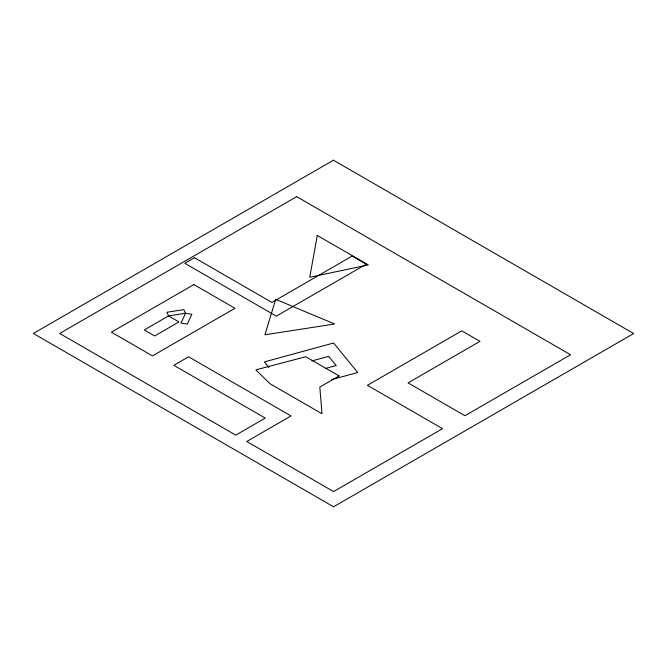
<?xml version="1.0" encoding="UTF-8"?>
<svg xmlns="http://www.w3.org/2000/svg" width="667" height="667" viewBox="0 0 667 667"><rect width="100%" height="100%" fill="white"/><g stroke="black" fill="none" stroke-linecap="round" stroke-linejoin="round"><path stroke-width="1" d="M311.839 360.947L328.673 356.353L336.193 365.541L325.304 368.517M331.657 379.615L357.729 372.503L333.592 343.021L264.399 361.906L268.968 367.484M317.275 235.443L309.746 277.28L368.326 264.916L317.275 235.443M275.688 299.316L264.941 334.784L334.667 323.995L275.688 299.316M185.543 313.282L180.99 323.095L187.319 324.079L191.871 314.265L185.543 313.282L168.551 315.916L144.239 329.948L154.661 335.96L178.964 321.928L168.551 315.916L166.85 312.264L183.85 309.63L185.543 313.282M333.442 160.213L33.35 333.467L333.558 506.787L633.65 333.533L333.442 160.213M296.69 196.632L59.688 333.467L235.759 435.126L265.258 418.092L173.812 365.299L188.578 356.778L291.037 415.933L246.773 441.487L333.558 491.587L442.521 428.681L367.425 385.318L461.781 330.849L479.99 341.354L408.054 382.891L464.941 415.733L570.56 354.752L296.69 196.632M194.472 257.72L184.801 263.307L276.296 316.133L366.225 264.207L352.143 256.07L271.878 302.418L194.472 257.72M193.872 284.567L111.397 332.183L152.493 355.903L234.967 308.287L193.872 284.567M339.078 375.946L319.81 387.077L322.003 413.74L269.91 383.667L255.895 369.851L305.803 356.737L339.078 375.946"/></g></svg>
